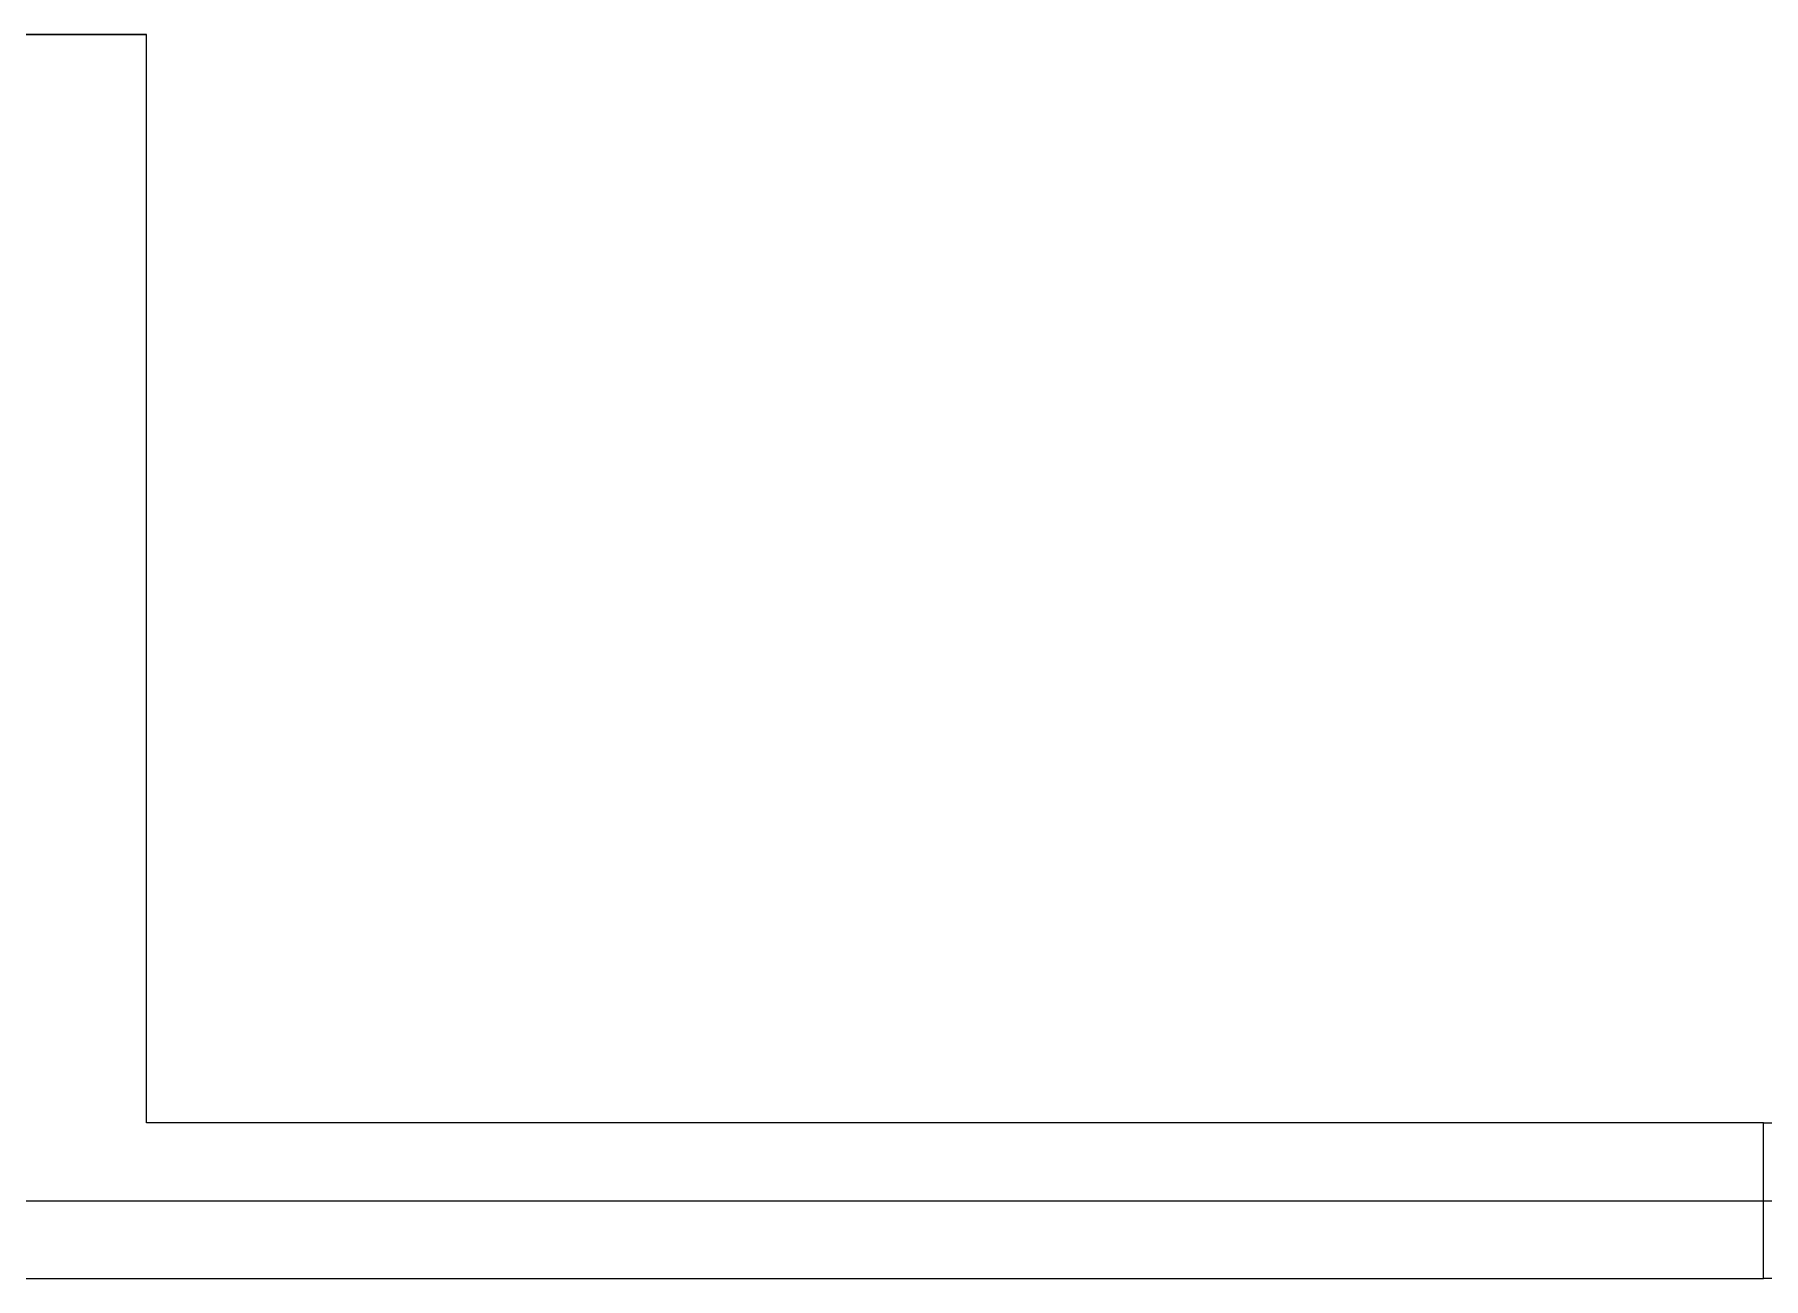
# Model space of a CAD drawing. Header units: millimetres. Extents: x -21807 to 26525, y -2564 to 60640.
# Drawn here: x -4045 to -3489, y 46267 to 46667 of the extents above; entities that cross this region are included whole.
import ezdxf

# ---------------------------------------------------------------- set-up
doc = ezdxf.new("R2010")
doc.units = ezdxf.units.MM
doc.layers.add('A-DETL-THIN', color=7, linetype='Continuous', lineweight=9)
doc.layers.add('A-WALL', color=7, linetype='Continuous', lineweight=9)

# ---------------------------------------------------------------- blocks, each defined once
blk = doc.blocks.new('AK-SGS-M3-A_rvt-1-MẶT BẰNG PHÂN VÙNG ÁP SUẤT')
at = {"layer": 'A-WALL', "color": 254, "lineweight": 13, "true_color": 0xcccccc}
for p, q in [((-4008.59, 46666.94), (-4058.59, 46666.94)), ((-4008.59, 46316.94), (-4008.59, 46666.94)), ((-3488.59, 46316.94), (-4008.59, 46316.94)), ((-6113.59, 46266.94), (-3488.59, 46266.94))]:
    blk.add_line(p, q, dxfattribs=at)
at = {"layer": 'A-WALL', "color": 254, "lineweight": 13, "true_color": 0xe0e0e0}
for p, q in [((-4058.59, 46666.94), (-4008.59, 46666.94)), ((-4008.59, 46316.94), (-4008.59, 46666.94)), ((-3488.59, 46316.94), (-4008.59, 46316.94)), ((-3488.59, 46266.94), (-3488.59, 46291.94)), ((-3473.59, 46266.94), (-3488.59, 46266.94))]:
    blk.add_line(p, q, dxfattribs=at)
at = {"layer": 'A-WALL', "color": 7, "lineweight": 13, "true_color": 0xececec}
for p, q in [((-3488.59, 46291.94), (-3488.59, 46316.94)), ((-3488.59, 46316.94), (-3473.59, 46316.94)), ((-3488.59, 46266.94), (-3488.59, 46291.94))]:
    blk.add_line(p, q, dxfattribs=at)
at = {"layer": 'A-WALL', "color": 7, "lineweight": 13, "true_color": 0xf3f3f3}
blk.add_line((-3488.59, 46291.94), (-3488.59, 46316.94), dxfattribs=at)
at = {"layer": 'A-WALL', "color": 253, "lineweight": 13, "true_color": 0xaaaaaa}
blk.add_line((-6113.59, 46266.94), (-3488.59, 46266.94), dxfattribs=at)

msp = doc.modelspace()

# ---------------------------------------------------------------- linework, layer by layer
at = {"layer": 'A-DETL-THIN'}
msp.add_line((-4883.59, 46291.94), (776.41, 46291.94), dxfattribs=at)

# ---------------------------------------------------------------- block references
at = {"lineweight": 5}
msp.add_blockref('AK-SGS-M3-A_rvt-1-MẶT BẰNG PHÂN VÙNG ÁP SUẤT', (0, 0), dxfattribs=at)

doc.saveas('drawing.dxf')
